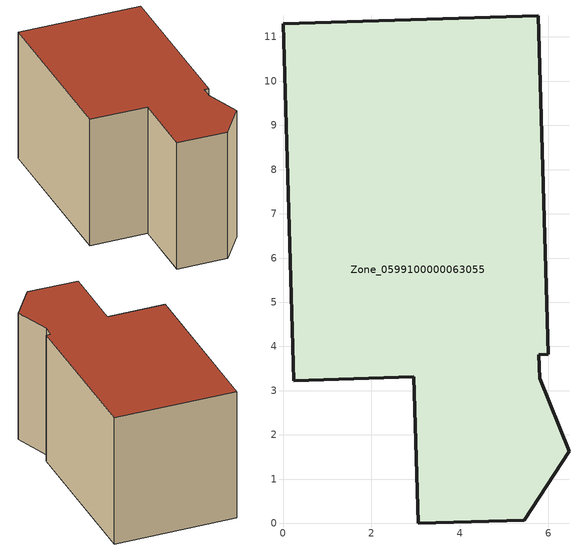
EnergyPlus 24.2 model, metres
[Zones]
Zone_0599100000063055
 floor ground (C_G): 0,11.3 5.77,11.48 6,3.82 5.78,3.82 5.8,3.28 6.47,1.63 5.46,0.07 3.06,0 2.96,3.31 0.24,3.22 z0
 wall outside (C_F): 5.77,11.48 0,11.3 0.24,3.22 2.96,3.31 3.06,0 5.46,0.07 6.47,1.63 5.8,3.28 5.78,3.82 6,3.82 5.77,11.48 z0:6.37
 roof outside (C_R): 5.8,3.28 5.78,3.82 6,3.82 5.77,11.48 0,11.3 0.24,3.22 2.96,3.31 3.06,0 5.46,0.07 6.47,1.63 z6.37
[BUILDING]
Pand.0599100000063055: North Axis=0; Terrain=City; Loads Convergence Tolerance Value=0.04; Temperature Convergence Tolerance Value=0.4; Solar Distribution=FullExterior; Maximum Number of Warmup Days=25; Minimum Number of Warmup Days=1
[Site:Location]
Rotterdam.The.Hague.AP_ZH_NLD Design_Conditions: Latitude=51.96; Longitude=4.45; Time Zone=1; Elevation=-4.5
[SITE:GROUNDTEMPERATURE:BUILDINGSURFACE]
18, 18, 18, 18, 18, 18, 18, 18, 18, 18, 18, 18
[MATERIAL] Thermal Absorptance=0.9; Solar Absorptance=0.7; Visible Absorptance=0.7
Name | Roughness | Thickness | Conductivity | Density | Specific Heat
G.D.1965 | MediumSmooth | 0.15 | 1 | 540 | 1210
F.D.1965 | Rough | 0.3 | 0.857143 | 1920 | 840
R.D.1965 | MediumRough | 0.2 | 0.08 | 1500 | 1000
[CONSTRUCTION]
C_G: G.D.1965
C_F: F.D.1965
C_R: R.D.1965
[ZONE]
Zone_0599100000063055: Type=1; Multiplier=1; Ceiling Height=Autocalculate; Volume=Autocalculate; Floor Area=autocalculate; Part of Total Floor Area=Yes
[ZONEINFILTRATION:DESIGNFLOWRATE]
Infil_Zone_0599100000063055: Zone or ZoneList or Space or SpaceList=Zone_0599100000063055; Schedule=AlwaysOn; Design Flow Rate Calculation Method=Flow/Area; Flow Rate per Floor Area=0.0042; Constant Term Coefficient=1; Temperature Term Coefficient=0; Velocity Term Coefficient=0; Velocity Squared Term Coefficient=0
[HVACTEMPLATE:ZONE:IDEALLOADSAIRSYSTEM]
Zone_0599100000063055: Maximum Heating Supply Air Temperature=50; Minimum Cooling Supply Air Temperature=13; Maximum Heating Supply Air Humidity Ratio=0.0156; Minimum Cooling Supply Air Humidity Ratio=0.0077; Heating Limit=NoLimit; Cooling Limit=NoLimit; Dehumidification Control Type=ConstantSensibleHeatRatio; Cooling Sensible Heat Ratio=0.7; Dehumidification Setpoint=60; Humidification Control Type=None; Humidification Setpoint=30; Outdoor Air Method=None; Outdoor Air Flow Rate per Person=0.00944; Outdoor Air Flow Rate per Zone Floor Area=0; Outdoor Air Flow Rate per Zone=0; Demand Controlled Ventilation Type=None; Outdoor Air Economizer Type=NoEconomizer; Heat Recovery Type=None; Sensible Heat Recovery Effectiveness=0.7; Latent Heat Recovery Effectiveness=0.65
[ZONECONTROL:THERMOSTAT]
ThermostatControl_Zone_0599100000063055: Zone or ZoneList=Zone_0599100000063055; Control Type Schedule=DualSetpointControlType; Control 1=Thermostat_Zone_0599100000063055; Temperature Difference Between Cutout And Setpoint=0
[THERMOSTATSETPOINT:DUALSETPOINT]
Thermostat_Zone_0599100000063055: Heating Setpoint Temperature Schedule=HeatingSetpoint_Zone_0599100000063055; Cooling Setpoint Temperature Schedule=CoolingSetpoint_Zone_0599100000063055
[SCHEDULE:COMPACT]
HeatingSetpoint_Zone_0599100000063055: Through: 12/31, For: AllDays, Until: 24:00, 21
CoolingSetpoint_Zone_0599100000063055: Through: 12/31, For: AllDays, Until: 24:00, 24
DualSetpointControlType: Through: 12/31, For: AllDays, Until: 24:00, 4
AlwaysOn: Through: 12/31, For: AllDays, Until: 24:00, 1
